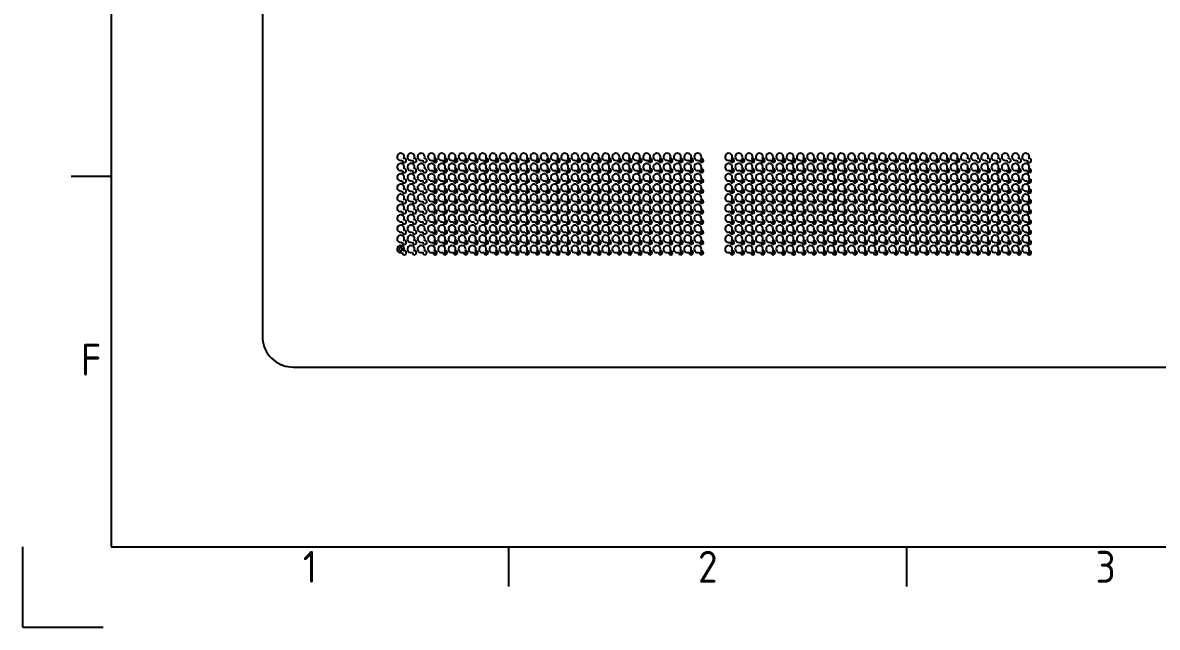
# Model space of a CAD drawing. Header units: millimetres. Extents: x -28 to 301, y -25 to 208.
# Drawn here: x -28.4 to 82.3, y -25.4 to 33.6 of the extents above; entities that cross this region are included whole.
import ezdxf
from ezdxf.enums import TextEntityAlignment as Align

# ---------------------------------------------------------------- set-up
doc = ezdxf.new("R2010")
doc.units = ezdxf.units.MM
doc.header["$MEASUREMENT"] = 0
for name, color, linetype in [('1_copper', 7, 'Continuous'), ('drills_via_1_64', 7, 'Continuous'), ('outline', 7, 'Continuous'), ('Title Block', 7, 'Continuous')]:
    doc.layers.add(name, color=color, linetype=linetype)
doc.styles.add('ACISOTS', font='isocp.shx', dxfattribs={"height": 1})
doc.styles.add('ISO Proportional', font='isocp.shx')

# ---------------------------------------------------------------- blocks, each defined once
blk = doc.blocks.new('*U109')
at = {"linetype": 'Continuous'}
blk.add_lwpolyline([(-0.05, 0.21, 3.187089), (-0.21, 0.05, 5.958673)], format="xyb", close=True, dxfattribs=at)
blk = doc.blocks.new('*U110')
at = {"color": 0, "linetype": 'ByBlock', "lineweight": -2, "transparency": 16777216}
for p in [(-29, 0), (-28, 0), (-27, 0), (-26, 0), (-25, 0), (-24, 0), (-23, 0), (-22, 0), (-21, 0), (-20, 0), (-19, 0), (-18, 0), (-17, 0), (-16, 0), (-15, 0), (-14, 0), (-13, 0), (-12, 0), (-11, 0), (-10, 0), (-9, 0), (-8, 0), (-7, 0), (-6, 0), (-5, 0), (-4, 0), (-3, 0), (-2, 0), (-1, 0), (0, 0), (-29, -1), (-28, -1), (-27, -1), (-26, -1), (-25, -1), (-24, -1), (-23, -1), (-22, -1), (-21, -1), (-20, -1), (-19, -1), (-18, -1), (-17, -1), (-16, -1), (-15, -1), (-14, -1), (-13, -1), (-12, -1), (-11, -1), (-10, -1), (-9, -1), (-8, -1), (-7, -1), (-6, -1), (-5, -1), (-4, -1), (-3, -1), (-2, -1), (-1, -1), (0, -1), (-29, -2), (-28, -2), (-27, -2), (-26, -2), (-25, -2), (-24, -2), (-23, -2), (-22, -2), (-21, -2), (-20, -2), (-19, -2), (-18, -2), (-17, -2), (-16, -2), (-15, -2), (-14, -2), (-13, -2), (-12, -2), (-11, -2), (-10, -2), (-9, -2), (-8, -2), (-7, -2), (-6, -2), (-5, -2), (-4, -2), (-3, -2), (-2, -2), (-1, -2), (0, -2), (-29, -3), (-28, -3), (-27, -3), (-26, -3), (-25, -3), (-24, -3), (-23, -3), (-22, -3), (-21, -3), (-20, -3), (-19, -3), (-18, -3), (-17, -3), (-16, -3), (-15, -3), (-14, -3), (-13, -3), (-12, -3), (-11, -3), (-10, -3), (-9, -3), (-8, -3), (-7, -3), (-6, -3), (-5, -3), (-4, -3), (-3, -3), (-2, -3), (-1, -3), (0, -3), (-29, -4), (-28, -4), (-27, -4), (-26, -4), (-25, -4), (-24, -4), (-23, -4), (-22, -4), (-21, -4), (-20, -4), (-19, -4), (-18, -4), (-17, -4), (-16, -4), (-15, -4), (-14, -4), (-13, -4), (-12, -4), (-11, -4), (-10, -4), (-9, -4), (-8, -4), (-7, -4), (-6, -4), (-5, -4), (-4, -4), (-3, -4), (-2, -4), (-1, -4), (0, -4), (-29, -5), (-28, -5), (-27, -5), (-26, -5), (-25, -5), (-24, -5), (-23, -5), (-22, -5), (-21, -5), (-20, -5), (-19, -5), (-18, -5), (-17, -5), (-16, -5), (-15, -5), (-14, -5), (-13, -5), (-12, -5), (-11, -5), (-10, -5), (-9, -5), (-8, -5), (-7, -5), (-6, -5), (-5, -5), (-4, -5), (-3, -5), (-2, -5), (-1, -5), (0, -5), (-29, -6), (-29, -7), (-28, -6), (-28, -7), (-27, -6), (-27, -7), (-26, -6), (-26, -7), (-25, -6), (-25, -7), (-24, -6), (-24, -7), (-23, -6), (-23, -7), (-22, -6), (-22, -7), (-21, -6), (-21, -7), (-20, -6), (-20, -7), (-19, -6), (-19, -7), (-18, -6), (-18, -7), (-17, -6), (-17, -7), (-16, -6), (-16, -7), (-15, -6), (-15, -7), (-14, -6), (-14, -7), (-13, -6), (-13, -7), (-12, -6), (-12, -7), (-11, -6), (-11, -7), (-10, -6), (-10, -7), (-9, -6), (-9, -7), (-8, -6), (-8, -7), (-7, -6), (-7, -7), (-6, -6), (-6, -7), (-5, -6), (-5, -7), (-4, -6), (-4, -7), (-3, -6), (-3, -7), (-2, -6), (-2, -7), (-1, -6), (-1, -7), (0, -6), (0, -7), (-29, -8), (-28, -8), (-27, -8), (-26, -8), (-25, -8), (-24, -8), (-23, -8), (-22, -8), (-21, -8), (-20, -8), (-19, -8), (-18, -8), (-17, -8), (-16, -8), (-15, -8), (-14, -8), (-13, -8), (-12, -8), (-11, -8), (-10, -8), (-9, -8), (-8, -8), (-7, -8), (-6, -8), (-5, -8), (-4, -8), (-3, -8), (-2, -8), (-1, -8), (0, -8), (-29, -9), (-28, -9), (-27, -9), (-26, -9), (-25, -9), (-24, -9), (-23, -9), (-22, -9), (-21, -9), (-20, -9), (-19, -9), (-18, -9), (-17, -9), (-16, -9), (-15, -9), (-14, -9), (-13, -9), (-12, -9), (-11, -9), (-10, -9), (-9, -9), (-8, -9), (-7, -9), (-6, -9), (-5, -9), (-4, -9), (-3, -9), (-2, -9), (-1, -9), (0, -9)]:
    blk.add_blockref('*U109', p, dxfattribs=at)
blk = doc.blocks.new('*U104')
at = {"linetype": 'Continuous'}
blk.add_lwpolyline([(-0.05, 0.21, 3.187089), (-0.21, 0.05, 5.958673)], format="xyb", close=True, dxfattribs=at)
blk = doc.blocks.new('*U106')
at = {"color": 0, "linetype": 'ByBlock', "lineweight": -2, "transparency": 16777216}
for p in [(-29, 0), (-28, 0), (-27, 0), (-26, 0), (-25, 0), (-24, 0), (-23, 0), (-22, 0), (-21, 0), (-20, 0), (-19, 0), (-18, 0), (-17, 0), (-16, 0), (-15, 0), (-14, 0), (-13, 0), (-12, 0), (-11, 0), (-10, 0), (-9, 0), (-8, 0), (-7, 0), (-6, 0), (-5, 0), (-4, 0), (-3, 0), (-2, 0), (-1, 0), (0, 0), (-29, -1), (-28, -1), (-27, -1), (-26, -1), (-25, -1), (-24, -1), (-23, -1), (-22, -1), (-21, -1), (-20, -1), (-19, -1), (-18, -1), (-17, -1), (-16, -1), (-15, -1), (-14, -1), (-13, -1), (-12, -1), (-11, -1), (-10, -1), (-9, -1), (-8, -1), (-7, -1), (-6, -1), (-5, -1), (-4, -1), (-3, -1), (-2, -1), (-1, -1), (0, -1), (-29, -2), (-28, -2), (-27, -2), (-26, -2), (-25, -2), (-24, -2), (-23, -2), (-22, -2), (-21, -2), (-20, -2), (-19, -2), (-18, -2), (-17, -2), (-16, -2), (-15, -2), (-14, -2), (-13, -2), (-12, -2), (-11, -2), (-10, -2), (-9, -2), (-8, -2), (-7, -2), (-6, -2), (-5, -2), (-4, -2), (-3, -2), (-2, -2), (-1, -2), (0, -2), (-29, -3), (-28, -3), (-27, -3), (-26, -3), (-25, -3), (-24, -3), (-23, -3), (-22, -3), (-21, -3), (-20, -3), (-19, -3), (-18, -3), (-17, -3), (-16, -3), (-15, -3), (-14, -3), (-13, -3), (-12, -3), (-11, -3), (-10, -3), (-9, -3), (-8, -3), (-7, -3), (-6, -3), (-5, -3), (-4, -3), (-3, -3), (-2, -3), (-1, -3), (0, -3), (-29, -4), (-28, -4), (-27, -4), (-26, -4), (-25, -4), (-24, -4), (-23, -4), (-22, -4), (-21, -4), (-20, -4), (-19, -4), (-18, -4), (-17, -4), (-16, -4), (-15, -4), (-14, -4), (-13, -4), (-12, -4), (-11, -4), (-10, -4), (-9, -4), (-8, -4), (-7, -4), (-6, -4), (-5, -4), (-4, -4), (-3, -4), (-2, -4), (-1, -4), (0, -4), (-29, -5), (-28, -5), (-27, -5), (-26, -5), (-25, -5), (-24, -5), (-23, -5), (-22, -5), (-21, -5), (-20, -5), (-19, -5), (-18, -5), (-17, -5), (-16, -5), (-15, -5), (-14, -5), (-13, -5), (-12, -5), (-11, -5), (-10, -5), (-9, -5), (-8, -5), (-7, -5), (-6, -5), (-5, -5), (-4, -5), (-3, -5), (-2, -5), (-1, -5), (0, -5), (-29, -6), (-29, -7), (-28, -6), (-28, -7), (-27, -6), (-27, -7), (-26, -6), (-26, -7), (-25, -6), (-25, -7), (-24, -6), (-24, -7), (-23, -6), (-23, -7), (-22, -6), (-22, -7), (-21, -6), (-21, -7), (-20, -6), (-20, -7), (-19, -6), (-19, -7), (-18, -6), (-18, -7), (-17, -6), (-17, -7), (-16, -6), (-16, -7), (-15, -6), (-15, -7), (-14, -6), (-14, -7), (-13, -6), (-13, -7), (-12, -6), (-12, -7), (-11, -6), (-11, -7), (-10, -6), (-10, -7), (-9, -6), (-9, -7), (-8, -6), (-8, -7), (-7, -6), (-7, -7), (-6, -6), (-6, -7), (-5, -6), (-5, -7), (-4, -6), (-4, -7), (-3, -6), (-3, -7), (-2, -6), (-2, -7), (-1, -6), (-1, -7), (0, -6), (0, -7), (-29, -8), (-28, -8), (-27, -8), (-26, -8), (-25, -8), (-24, -8), (-23, -8), (-22, -8), (-21, -8), (-20, -8), (-19, -8), (-18, -8), (-17, -8), (-16, -8), (-15, -8), (-14, -8), (-13, -8), (-12, -8), (-11, -8), (-10, -8), (-9, -8), (-8, -8), (-7, -8), (-6, -8), (-5, -8), (-4, -8), (-3, -8), (-2, -8), (-1, -8), (0, -8), (-29, -9), (-28, -9), (-27, -9), (-26, -9), (-25, -9), (-24, -9), (-23, -9), (-22, -9), (-21, -9), (-20, -9), (-19, -9), (-18, -9), (-17, -9), (-16, -9), (-15, -9), (-14, -9), (-13, -9), (-12, -9), (-11, -9), (-10, -9), (-9, -9), (-8, -9), (-7, -9), (-6, -9), (-5, -9), (-4, -9), (-3, -9), (-2, -9), (-1, -9), (0, -9)]:
    blk.add_blockref('*U104', p, dxfattribs=at)
blk = doc.blocks.new('Title Block')
at = {"layer": 'Title Block'}
for p, q in [((11, 284.23), (11, 10)), ((11, 56.03), (6.05, 56.03)), ((0, 0), (0, 10)), ((11, 10), (407, 10)), ((60.5, 5.05), (60.5, 10)), ((110, 5.05), (110, 10)), ((0, 0), (10, 0))]:
    blk.add_line(p, q, dxfattribs=at)
at = {"layer": 'Title Block', "style": 'ISO Proportional'}
for s, p in [('F', (8.52, 33.27)), ('1', (35.75, 7.52)), ('2', (85.25, 7.52)), ('3', (134.75, 7.52))]:
    blk.add_text(s, height=3.96, dxfattribs=at).set_placement(p, align=Align.MIDDLE)
at = {"layer": 'Title Block', "lineweight": 35, "style": 'ACISOTS'}
for tag, p, height in [('FILE_NAME', (254.41, 53.9), 3), ('FSCM_NO', (293.68, 53.04), 3), ('SHEET', (326.77, 52.11), 3), ('SCALE', (368.02, 52.11), 3), ('SIZE', (254.7, 48.23), 3), ('DESIGN_ACTIVITY', (328.79, 43.14), 3.5), ('CHECK_DATE', (254.41, 41.9), 3), ('CHECK_DATE', (254.7, 36.14), 3), ('CHECKED_BY', (277.96, 36.14), 3), ('SHEETNAME', (326.77, 30.48), 6), ('APPROVAL_DATE', (254.7, 30.17), 3), ('APPROVED_BY', (277.96, 30.17), 3), ('DRAWING_SUBTITLE', (328.79, 25.44), 3), ('ISSUE_DATE', (254.7, 24.08), 3), ('ISSUED_BY', (277.96, 24.08), 3), ('REVISION', (254.7, 18.08), 3), ('SHEETNUMBER-NAME', (326.77, 11.76), 6), ('CONTRACT_NO', (254.7, 12.08), 3.5)]:
    blk.add_attdef(tag, p, '', height=height, dxfattribs=at)

msp = doc.modelspace()

# ---------------------------------------------------------------- linework, layer by layer
at = {"layer": '1_copper'}
msp.add_lwpolyline([(8.54375, 11.35577), (8.57105, 11.36707), (8.59562, 11.38349), (8.61651, 11.40438), (8.63293, 11.42895), (8.64423, 11.45625), (8.65, 11.48522), (8.65, 11.51478), (8.64423, 11.54375), (8.63293, 11.57105), (8.61651, 11.59562), (8.59562, 11.61651), (8.57105, 11.63293), (8.54375, 11.64423), (8.51478, 11.65), (8.48522, 11.65), (8.45625, 11.64423), (8.42895, 11.63293), (8.40438, 11.61651), (8.38349, 11.59562), (8.36707, 11.57105), (8.35577, 11.54375), (8.35, 11.51478), (8.35, 11.48522), (8.35577, 11.45625), (8.36707, 11.42895), (8.38349, 11.40438), (8.40438, 11.38349), (8.42895, 11.36707), (8.45625, 11.35577), (8.48522, 11.35), (8.51478, 11.35)], close=True, dxfattribs=at)
at = {"layer": 'drills_via_1_64'}
for centre in [(11.85, 20.15), (12.85, 20.15), (13.85, 20.15), (14.85, 20.15), (15.85, 20.15), (16.85, 20.15), (17.85, 20.15), (18.85, 20.15), (19.85, 20.15), (20.85, 20.15), (21.85, 20.15), (22.85, 20.15), (23.85, 20.15), (24.85, 20.15), (25.85, 20.15), (26.85, 20.15), (27.85, 20.15), (28.85, 20.15), (29.85, 20.15), (30.85, 20.15), (31.85, 20.15), (32.85, 20.15), (33.85, 20.15), (34.85, 20.15), (35.85, 20.15), (36.85, 20.15), (37.85, 20.15), (40.85, 20.15), (41.85, 20.15), (42.85, 20.15), (43.85, 20.15), (44.85, 20.15), (45.85, 20.15), (46.85, 20.15), (47.85, 20.15), (48.85, 20.15), (49.85, 20.15), (50.85, 20.15), (51.85, 20.15), (52.85, 20.15), (53.85, 20.15), (54.85, 20.15), (55.85, 20.15), (56.85, 20.15), (57.85, 20.15), (58.85, 20.15), (59.85, 20.15), (60.85, 20.15), (61.85, 20.15), (62.85, 20.15), (11.85, 19.15), (12.85, 19.15), (13.85, 19.15), (14.85, 19.15), (15.85, 19.15), (16.85, 19.15), (17.85, 19.15), (18.85, 19.15), (19.85, 19.15), (20.85, 19.15), (21.85, 19.15), (22.85, 19.15), (23.85, 19.15), (24.85, 19.15), (25.85, 19.15), (26.85, 19.15), (27.85, 19.15), (28.85, 19.15), (29.85, 19.15), (30.85, 19.15), (31.85, 19.15), (32.85, 19.15), (33.85, 19.15), (34.85, 19.15), (35.85, 19.15), (36.85, 19.15), (37.85, 19.15), (40.85, 19.15), (41.85, 19.15), (42.85, 19.15), (43.85, 19.15), (44.85, 19.15), (45.85, 19.15), (46.85, 19.15), (47.85, 19.15), (48.85, 19.15), (49.85, 19.15), (50.85, 19.15), (51.85, 19.15), (52.85, 19.15), (53.85, 19.15), (54.85, 19.15), (55.85, 19.15), (56.85, 19.15), (57.85, 19.15), (58.85, 19.15), (59.85, 19.15), (60.85, 19.15), (61.85, 19.15), (62.85, 19.15), (63.85, 19.15), (64.85, 19.15), (65.85, 19.15), (66.85, 19.15), (67.85, 19.15), (68.85, 19.15), (69.85, 19.15), (11.85, 18.15), (12.85, 18.15), (13.85, 18.15), (14.85, 18.15), (15.85, 18.15), (16.85, 18.15), (17.85, 18.15), (18.85, 18.15), (19.85, 18.15), (20.85, 18.15), (21.85, 18.15), (22.85, 18.15), (23.85, 18.15), (24.85, 18.15), (25.85, 18.15), (26.85, 18.15), (27.85, 18.15), (28.85, 18.15), (29.85, 18.15), (30.85, 18.15), (31.85, 18.15), (32.85, 18.15), (33.85, 18.15), (34.85, 18.15), (35.85, 18.15), (36.85, 18.15), (37.85, 18.15), (40.85, 18.15), (41.85, 18.15), (42.85, 18.15), (43.85, 18.15), (44.85, 18.15), (45.85, 18.15), (46.85, 18.15), (47.85, 18.15), (48.85, 18.15), (49.85, 18.15), (50.85, 18.15), (51.85, 18.15), (52.85, 18.15), (53.85, 18.15), (54.85, 18.15), (55.85, 18.15), (56.85, 18.15), (57.85, 18.15), (58.85, 18.15), (59.85, 18.15), (60.85, 18.15), (61.85, 18.15), (62.85, 18.15), (63.85, 18.15), (64.85, 18.15), (65.85, 18.15), (66.85, 18.15), (67.85, 18.15), (68.85, 18.15), (69.85, 18.15), (11.85, 17.15), (12.85, 17.15), (13.85, 17.15), (14.85, 17.15), (15.85, 17.15), (16.85, 17.15), (17.85, 17.15), (18.85, 17.15), (19.85, 17.15), (20.85, 17.15), (21.85, 17.15), (22.85, 17.15), (23.85, 17.15), (24.85, 17.15), (25.85, 17.15), (26.85, 17.15), (27.85, 17.15), (28.85, 17.15), (29.85, 17.15), (30.85, 17.15), (31.85, 17.15), (32.85, 17.15), (33.85, 17.15), (34.85, 17.15), (35.85, 17.15), (36.85, 17.15), (37.85, 17.15), (40.85, 17.15), (41.85, 17.15), (42.85, 17.15), (43.85, 17.15), (44.85, 17.15), (45.85, 17.15), (46.85, 17.15), (47.85, 17.15), (48.85, 17.15), (49.85, 17.15), (50.85, 17.15), (51.85, 17.15), (52.85, 17.15), (53.85, 17.15), (54.85, 17.15), (55.85, 17.15), (56.85, 17.15), (57.85, 17.15), (58.85, 17.15), (59.85, 17.15), (60.85, 17.15), (61.85, 17.15), (62.85, 17.15), (63.85, 17.15), (64.85, 17.15), (65.85, 17.15), (66.85, 17.15), (67.85, 17.15), (68.85, 17.15), (69.85, 17.15), (11.85, 16.15), (12.85, 16.15), (13.85, 16.15), (14.85, 16.15), (15.85, 16.15), (16.85, 16.15), (17.85, 16.15), (18.85, 16.15), (19.85, 16.15), (20.85, 16.15), (21.85, 16.15), (22.85, 16.15), (23.85, 16.15), (24.85, 16.15), (25.85, 16.15), (26.85, 16.15), (27.85, 16.15), (28.85, 16.15), (29.85, 16.15), (30.85, 16.15), (31.85, 16.15), (32.85, 16.15), (33.85, 16.15), (34.85, 16.15), (35.85, 16.15), (36.85, 16.15), (37.85, 16.15), (40.85, 16.15), (41.85, 16.15), (42.85, 16.15), (43.85, 16.15), (44.85, 16.15), (45.85, 16.15), (46.85, 16.15), (47.85, 16.15), (48.85, 16.15), (49.85, 16.15), (50.85, 16.15), (51.85, 16.15), (52.85, 16.15), (53.85, 16.15), (54.85, 16.15), (55.85, 16.15), (56.85, 16.15), (57.85, 16.15), (58.85, 16.15), (59.85, 16.15), (60.85, 16.15), (61.85, 16.15), (62.85, 16.15), (63.85, 16.15), (64.85, 16.15), (65.85, 16.15), (66.85, 16.15), (67.85, 16.15), (68.85, 16.15), (69.85, 16.15), (11.85, 15.15), (12.85, 15.15), (13.85, 15.15), (14.85, 15.15), (15.85, 15.15), (16.85, 15.15), (17.85, 15.15), (18.85, 15.15), (19.85, 15.15), (20.85, 15.15), (21.85, 15.15), (22.85, 15.15), (23.85, 15.15), (24.85, 15.15), (25.85, 15.15), (26.85, 15.15), (27.85, 15.15), (28.85, 15.15), (29.85, 15.15), (30.85, 15.15), (31.85, 15.15), (32.85, 15.15), (33.85, 15.15), (34.85, 15.15), (35.85, 15.15), (36.85, 15.15), (37.85, 15.15), (40.85, 15.15), (41.85, 15.15), (42.85, 15.15), (43.85, 15.15), (44.85, 15.15), (45.85, 15.15), (46.85, 15.15), (47.85, 15.15), (48.85, 15.15), (49.85, 15.15), (50.85, 15.15), (51.85, 15.15), (52.85, 15.15), (53.85, 15.15), (54.85, 15.15), (55.85, 15.15), (56.85, 15.15), (57.85, 15.15), (58.85, 15.15), (59.85, 15.15), (60.85, 15.15), (61.85, 15.15), (62.85, 15.15), (63.85, 15.15), (64.85, 15.15), (65.85, 15.15), (66.85, 15.15), (67.85, 15.15), (68.85, 15.15), (69.85, 15.15), (11.85, 14.15), (12.85, 14.15), (13.85, 14.15), (14.85, 14.15), (16.85, 14.15), (17.85, 14.15), (18.85, 14.15), (19.85, 14.15), (20.85, 14.15), (21.85, 14.15), (22.85, 14.15), (23.85, 14.15), (24.85, 14.15), (25.85, 14.15), (26.85, 14.15), (27.85, 14.15), (28.85, 14.15), (29.85, 14.15), (30.85, 14.15), (31.85, 14.15), (32.85, 14.15), (33.85, 14.15), (34.85, 14.15), (35.85, 14.15), (36.85, 14.15), (37.85, 14.15), (40.85, 14.15), (41.85, 14.15), (42.85, 14.15), (43.85, 14.15), (44.85, 14.15), (45.85, 14.15), (46.85, 14.15), (47.85, 14.15), (48.85, 14.15), (49.85, 14.15), (50.85, 14.15), (51.85, 14.15), (52.85, 14.15), (53.85, 14.15), (54.85, 14.15), (55.85, 14.15), (56.85, 14.15), (57.85, 14.15), (58.85, 14.15), (59.85, 14.15), (60.85, 14.15), (61.85, 14.15), (62.85, 14.15), (63.85, 14.15), (64.85, 14.15), (65.85, 14.15), (66.85, 14.15), (67.85, 14.15), (68.85, 14.15), (69.85, 14.15), (11.85, 13.15), (11.85, 12.15), (12.85, 13.15), (12.85, 12.15), (13.85, 13.15), (13.85, 12.15), (14.85, 13.15), (14.85, 12.15), (15.85, 13.15), (15.85, 12.15), (16.85, 13.15), (16.85, 12.15), (17.85, 13.15), (17.85, 12.15), (18.85, 13.15), (18.85, 12.15), (19.85, 13.15), (19.85, 12.15), (20.85, 13.15), (20.85, 12.15), (21.85, 13.15), (21.85, 12.15), (22.85, 13.15), (22.85, 12.15), (23.85, 13.15), (23.85, 12.15), (24.85, 13.15), (24.85, 12.15), (25.85, 13.15), (25.85, 12.15), (26.85, 13.15), (26.85, 12.15), (27.85, 13.15), (27.85, 12.15), (28.85, 13.15), (28.85, 12.15), (29.85, 13.15), (29.85, 12.15), (30.85, 13.15), (30.85, 12.15), (31.85, 13.15), (31.85, 12.15), (32.85, 13.15), (32.85, 12.15), (33.85, 13.15), (33.85, 12.15), (34.85, 13.15), (34.85, 12.15), (35.85, 13.15), (35.85, 12.15), (36.85, 13.15), (36.85, 12.15), (37.85, 13.15), (37.85, 12.15), (40.85, 13.15), (40.85, 12.15), (41.85, 13.15), (41.85, 12.15), (42.85, 13.15), (42.85, 12.15), (43.85, 13.15), (43.85, 12.15), (44.85, 13.15), (44.85, 12.15), (45.85, 13.15), (45.85, 12.15), (46.85, 13.15), (46.85, 12.15), (47.85, 13.15), (47.85, 12.15), (48.85, 13.15), (48.85, 12.15), (49.85, 13.15), (49.85, 12.15), (50.85, 13.15), (50.85, 12.15), (51.85, 13.15), (51.85, 12.15), (52.85, 13.15), (52.85, 12.15), (53.85, 13.15), (53.85, 12.15), (54.85, 13.15), (54.85, 12.15), (55.85, 13.15), (55.85, 12.15), (56.85, 13.15), (56.85, 12.15), (57.85, 13.15), (57.85, 12.15), (58.85, 13.15), (58.85, 12.15), (59.85, 13.15), (59.85, 12.15), (60.85, 13.15), (60.85, 12.15), (61.85, 13.15), (61.85, 12.15), (62.85, 13.15), (62.85, 12.15), (63.85, 13.15), (63.85, 12.15), (64.85, 13.15), (64.85, 12.15), (65.85, 13.15), (65.85, 12.15), (66.85, 13.15), (66.85, 12.15), (67.85, 13.15), (67.85, 12.15), (68.85, 13.15), (68.85, 12.15), (69.85, 13.15), (69.85, 12.15), (11.85, 11.15), (12.85, 11.15), (13.85, 11.15), (14.85, 11.15), (15.85, 11.15), (16.85, 11.15), (17.85, 11.15), (18.85, 11.15), (19.85, 11.15), (20.85, 11.15), (21.85, 11.15), (22.85, 11.15), (23.85, 11.15), (24.85, 11.15), (25.85, 11.15), (26.85, 11.15), (27.85, 11.15), (28.85, 11.15), (29.85, 11.15), (30.85, 11.15), (31.85, 11.15), (32.85, 11.15), (33.85, 11.15), (34.85, 11.15), (35.85, 11.15), (36.85, 11.15), (37.85, 11.15), (40.85, 11.15), (41.85, 11.15), (42.85, 11.15), (43.85, 11.15), (44.85, 11.15), (45.85, 11.15), (46.85, 11.15), (47.85, 11.15), (48.85, 11.15), (49.85, 11.15), (50.85, 11.15), (51.85, 11.15), (52.85, 11.15), (53.85, 11.15), (54.85, 11.15), (55.85, 11.15), (56.85, 11.15), (57.85, 11.15), (58.85, 11.15), (59.85, 11.15), (60.85, 11.15), (61.85, 11.15), (62.85, 11.15), (63.85, 11.15), (64.85, 11.15), (65.85, 11.15), (66.85, 11.15), (67.85, 11.15), (68.85, 11.15), (69.85, 11.15)]:
    msp.add_circle(centre, 0.075, dxfattribs=at)
at = {"layer": 'outline'}
msp.add_lwpolyline([(-5, 167), (-5, 3), (-5, 3), (-4.98858, 2.73853), (-4.95442, 2.47906), (-4.89778, 2.22354), (-4.81908, 1.97394), (-4.71892, 1.73214), (-4.59808, 1.5), (-4.45746, 1.27927), (-4.29813, 1.07164), (-4.12132, 0.87868), (-3.92836, 0.70187), (-3.72073, 0.54254), (-3.5, 0.40192), (-3.26786, 0.28108), (-3.02606, 0.18092), (-2.77646, 0.10222), (-2.52094, 0.04558), (-2.26147, 0.01142), (-2, 0), (99, 0)], dxfattribs=at)

# ---------------------------------------------------------------- block references
at = {"linetype": 'Continuous', "xscale": 0.7843488026494568, "yscale": 0.7843488026494568, "zscale": 0.7843488026494568}
msp.add_blockref('Title Block', (-28.39371, -25.37379), dxfattribs=at)
at = {"linetype": 'Continuous', "rotation": 180}
for name, p in [('*U110', (8.6, 11.4)), ('*U106', (40.6, 11.4))]:
    msp.add_blockref(name, p, dxfattribs=at)

doc.saveas('drawing.dxf')
